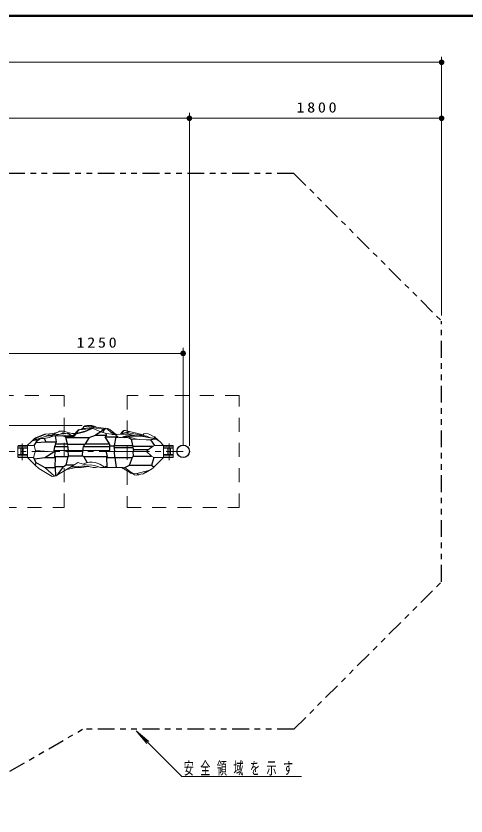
# Model space of a CAD drawing. Units: millimetres on the paper, scale 1:40. Extents: x -385 to 0, y 0 to 267.
# Drawn here: x -240 to -159.7, y 124.1 to 267 of the extents above; entities that cross this region are included whole.
import ezdxf

# ---------------------------------------------------------------- set-up
doc = ezdxf.new("R2010")
doc.units = ezdxf.units.MM
for name, pattern in [('USER1', [4.5, 2.5, -2]), ('USER2', [6, 3, -1, 1, -1]), ('USER3', [8, 3, -1, 1, -1, 1, -1])]:
    doc.linetypes.add(name, pattern=pattern)
doc.layers.add('LY_1', color=7, linetype='Continuous', lineweight=13)
doc.styles.add('ＭＳ ゴシック', font='')
doc.styles.get('ＭＳ ゴシック').set_extended_font_data('MS Gothic')

# ---------------------------------------------------------------- blocks, each defined once
blk = doc.blocks.new('filled_dot')
at = {"color": 0, "linetype": 'Continuous', "lineweight": -2, "const_width": 1.25}
blk.add_lwpolyline([(-0.625, 0, 1), (0.625, 0, 1)], format="xyb", close=True, dxfattribs=at)

msp = doc.modelspace()

# ---------------------------------------------------------------- linework, layer by layer
at = {"layer": 'LY_1', "lineweight": 50}
msp.add_line((0, 267), (-385, 267), dxfattribs=at)
at = {"layer": 'LY_1'}
for p, q in [((-353.124, 258.736), (-164.022, 258.736)), ((-164.022, 249.736), (-164.022, 259.736)), ((-308.124, 248.736), (-209.022, 248.736)), ((-209.022, 190.253), (-209.022, 249.736)), ((-209.022, 248.736), (-164.022, 248.736)), ((-164.022, 213.518), (-164.022, 249.736)), ((-210.136, 190.253), (-210.136, 207.753)), ((-241.386, 206.753), (-210.136, 206.753)), ((-228.165, 193.878), (-364.124, 193.878)), ((-232.032, 192.867), (-231.932, 192.875)), ((-231.932, 192.875), (-231.741, 192.891)), ((-231.741, 192.891), (-231.453, 192.869)), ((-231.482, 192.868), (-230.822, 192.689)), ((-228.692, 193.09), (-229.255, 192.467)), ((-228.38, 193.148), (-228.021, 193.42)), ((-227.832, 193.388), (-227.933, 193.578)), ((-227.165, 193.878), (-226.69, 193.878)), ((-224.8, 192.742), (-224.354, 193.225)), ((-224.202, 193.083), (-224.03, 193.3)), ((-223.661, 193.261), (-223.411, 193.253)), ((-236.429, 191.33), (-235.913, 191.514)), ((-234.662, 192.348), (-236.224, 191.698)), ((-234.501, 192.004), (-233.161, 192.01)), ((-233.075, 192.01), (-232.93, 192.01)), ((-232.93, 192.01), (-231.681, 192.007)), ((-231.681, 192.007), (-230.058, 192.004)), ((-231.681, 192.007), (-231.263, 191.916)), ((-231.423, 192.519), (-231.367, 192.509)), ((-230.822, 192.689), (-230.014, 192.469)), ((-230.442, 192.293), (-230.131, 192.004)), ((-230.059, 192.002), (-230.402, 192.317)), ((-230.399, 192.334), (-230.016, 192.007)), ((-229.754, 192.446), (-229.466, 192.47)), ((-229.685, 192.17), (-229.572, 192.295)), ((-222.111, 192.133), (-222.088, 192.113)), ((-222.088, 192.113), (-221.856, 191.904)), ((-221.145, 191.743), (-220.951, 191.8)), ((-220.951, 191.8), (-220.906, 191.813)), ((-220.906, 191.813), (-220.261, 192.002)), ((-239.636, 188.303), (-239.636, 190.203)), ((-237.886, 190.328), (-239.511, 190.328)), ((-237.876, 190.339), (-237.886, 190.328)), ((-237.877, 190.328), (-237.886, 190.322)), ((-237.886, 190.328), (-237.886, 190.322)), ((-237.877, 190.328), (-237.886, 190.328)), ((-237.886, 190.322), (-237.886, 190.203)), ((-236.727, 190.322), (-237.886, 190.322)), ((-237.886, 190.203), (-237.886, 188.303)), ((-237.882, 190.328), (-237.876, 190.339)), ((-237.261, 190.956), (-237.876, 190.339)), ((-237.261, 190.956), (-237.017, 191.2)), ((-236.982, 191.133), (-236.429, 191.33)), ((-236.491, 189.42), (-236.727, 190.322)), ((-233.063, 190.118), (-232.883, 190.6)), ((-230.772, 190.524), (-230.632, 189.612)), ((-223.304, 190.6), (-223.191, 190.051)), ((-222.47, 189.871), (-222.453, 190.301)), ((-219.165, 190.301), (-219.007, 189.513)), ((-216.377, 189.513), (-215.466, 190.201)), ((-215.263, 190.322), (-215.466, 190.201)), ((-213.636, 190.322), (-215.263, 190.322)), ((-214.653, 191.264), (-214.254, 190.948)), ((-214.639, 191.334), (-214.601, 191.296)), ((-213.636, 190.328), (-214.254, 190.948)), ((-213.636, 190.328), (-213.636, 190.203)), ((-212.011, 190.328), (-213.636, 190.328)), ((-213.636, 190.203), (-213.636, 188.303)), ((-211.886, 190.203), (-211.886, 188.303)), ((-236.86, 188.185), (-236.491, 189.42)), ((-233.203, 189.166), (-236.491, 189.42)), ((-232.978, 189.166), (-233.203, 189.166)), ((-230.652, 189.435), (-233.193, 189.435)), ((-233.193, 189.435), (-232.978, 189.166)), ((-228.04, 189.435), (-230.652, 189.435)), ((-223.236, 189.435), (-228.04, 189.435)), ((-222.383, 189.235), (-223.841, 189.235)), ((-223.797, 189.253), (-223.236, 189.435)), ((-219.028, 189.235), (-222.383, 189.235)), ((-216.658, 189.235), (-219.028, 189.235)), ((-216.377, 189.513), (-216.658, 189.235)), ((-216.658, 189.235), (-215.796, 188.399)), ((-237.886, 188.178), (-239.511, 188.178)), ((-237.886, 188.185), (-237.886, 188.303)), ((-237.886, 188.185), (-236.86, 188.185)), ((-237.877, 188.178), (-237.886, 188.185)), ((-237.886, 188.185), (-237.886, 188.178)), ((-237.886, 188.178), (-237.876, 188.168)), ((-237.877, 188.178), (-237.886, 188.178)), ((-237.876, 188.168), (-237.882, 188.178)), ((-237.876, 188.168), (-236.515, 186.804)), ((-228.928, 187.267), (-229.657, 186.823)), ((-227.961, 186.996), (-228.928, 187.267)), ((-215.796, 188.399), (-215.349, 188.185)), ((-215.394, 186.415), (-213.636, 188.178)), ((-215.349, 188.185), (-213.636, 188.185)), ((-213.636, 188.185), (-213.652, 188.178)), ((-212.011, 188.178), (-213.652, 188.178)), ((-213.636, 188.185), (-213.636, 188.303)), ((-235.886, 186.173), (-236.515, 186.804)), ((-233.503, 184.771), (-235.886, 186.173)), ((-229.657, 186.823), (-232.582, 185.042)), ((-222.084, 186.378), (-223.033, 186.378)), ((-220.973, 186.378), (-222.084, 186.378)), ((-220.592, 186.337), (-220.655, 186.337)), ((-220.592, 186.337), (-220.608, 186.324)), ((-219.474, 185.556), (-220.214, 186.121)), ((-216.426, 185.802), (-217.227, 185.317)), ((-215.774, 186.091), (-215.923, 186.004)), ((-215.394, 186.415), (-215.523, 186.286)), ((-232.806, 184.906), (-232.582, 185.042)), ((-218.053, 185.057), (-218.371, 185.301)), ((-218.539, 139.379), (-216.611, 137.08)), ((-218.539, 139.379), (-216.241, 137.45)), ((-210.353, 131.193), (-218.539, 139.379)), ((-210.353, 131.193), (-189.024, 131.193))]:
    msp.add_line(p, q, dxfattribs=at)
at = {"layer": 'LY_1', "linetype": 'USER3', "lineweight": 25}
for p, q in [((-190.383, 238.878), (-254.398, 238.878)), ((-190.383, 238.878), (-164.022, 212.518)), ((-164.022, 165.989), (-164.022, 212.518)), ((-190.383, 139.628), (-164.022, 165.989)), ((-254.906, 124.146), (-228.089, 139.628)), ((-190.383, 139.628), (-228.089, 139.628))]:
    msp.add_line(p, q, dxfattribs=at)
at = {"layer": 'LY_1', "linetype": 'USER1'}
for p, q in [((-231.386, 199.253), (-251.386, 199.253)), ((-231.386, 179.253), (-231.386, 199.253)), ((-200.136, 199.253), (-220.136, 199.253)), ((-220.136, 199.253), (-220.136, 179.253)), ((-200.136, 179.253), (-200.136, 199.253)), ((-239.511, 190.066), (-238.011, 190.066)), ((-212.011, 190.066), (-213.511, 190.066)), ((-239.511, 189.816), (-238.011, 189.816)), ((-239.511, 188.691), (-238.011, 188.691)), ((-239.102, 188.691), (-239.102, 189.816)), ((-238.67, 188.691), (-238.67, 189.816)), ((-212.011, 189.816), (-213.511, 189.816)), ((-212.011, 188.691), (-213.511, 188.691)), ((-212.852, 188.691), (-212.852, 189.816)), ((-212.42, 188.691), (-212.42, 189.816)), ((-239.511, 188.441), (-238.011, 188.441)), ((-212.011, 188.441), (-213.511, 188.441)), ((-251.386, 179.253), (-231.386, 179.253)), ((-220.136, 179.253), (-200.136, 179.253))]:
    msp.add_line(p, q, dxfattribs=at)
at = {"layer": 'LY_1', "lineweight": 25}
for p, q in [((-227.165, 193.797), (-227.165, 193.878)), ((-226.69, 193.732), (-226.69, 193.878)), ((-226.201, 193.667), (-226.186, 193.686)), ((-235.578, 191.55), (-236.348, 190.982)), ((-234.649, 190.977), (-234.843, 191.59)), ((-232.702, 190.977), (-232.93, 192.01)), ((-231.574, 192.502), (-231.674, 192.493)), ((-231.447, 192.518), (-231.574, 192.502)), ((-231.08, 192.392), (-231.36, 192.506)), ((-231.263, 191.916), (-231.038, 191.736)), ((-230.059, 191.913), (-231.263, 191.916)), ((-230.791, 190.6), (-231.038, 191.736)), ((-231.038, 191.736), (-226.889, 191.736)), ((-230.112, 192.107), (-230.144, 192.116)), ((-229.462, 192.423), (-229.466, 192.47)), ((-229.2, 192.371), (-229.312, 192.246)), ((-226.889, 191.736), (-227.592, 190.6)), ((-226.889, 191.736), (-225.79, 192.17)), ((-224.841, 192.721), (-225.79, 192.17)), ((-225.79, 192.17), (-223.814, 192.17)), ((-223.814, 192.17), (-224.05, 191.829)), ((-223.304, 190.6), (-224.05, 191.829)), ((-224.05, 191.829), (-222.162, 191.829)), ((-223.814, 192.17), (-223.846, 192.426)), ((-222.162, 191.829), (-222.453, 190.301)), ((-222.162, 191.829), (-222.14, 191.8)), ((-222.088, 192.113), (-222.14, 191.8)), ((-222.14, 191.8), (-221.706, 191.8)), ((-220.951, 191.8), (-220.141, 191.8)), ((-219.85, 191.667), (-219.4, 191.46)), ((-219.4, 191.46), (-219.165, 190.301)), ((-219.4, 191.46), (-219.22, 191.46)), ((-236.727, 190.322), (-236.381, 190.826)), ((-236.429, 191.33), (-236.348, 190.982)), ((-236.348, 190.982), (-236.381, 190.826)), ((-236.381, 190.826), (-234.649, 190.977)), ((-234.649, 190.977), (-232.702, 190.977)), ((-233.067, 190.051), (-233.193, 189.435)), ((-230.653, 190.051), (-233.067, 190.051)), ((-232.883, 190.6), (-232.702, 190.977)), ((-232.883, 190.6), (-230.791, 190.6)), ((-230.772, 190.524), (-227.644, 190.524)), ((-223.191, 190.051), (-227.947, 190.051)), ((-227.592, 190.6), (-223.304, 190.6)), ((-223.236, 189.435), (-223.191, 190.051)), ((-222.467, 190.186), (-223.193, 190.186)), ((-222.453, 190.301), (-219.165, 190.301)), ((-219.139, 190.201), (-215.466, 190.201)), ((-215.975, 191.327), (-215.263, 190.322)), ((-234.827, 188.181), (-233.203, 189.166)), ((-233.036, 188.353), (-232.978, 189.166)), ((-230.632, 189.612), (-230.652, 189.435)), ((-230.571, 188.484), (-230.652, 189.435)), ((-228.085, 188.484), (-228.04, 189.435)), ((-228.051, 189.612), (-228.04, 189.435)), ((-223.841, 189.235), (-223.797, 189.253)), ((-223.639, 188.353), (-223.841, 189.235)), ((-222.47, 189.871), (-222.376, 189.253)), ((-219.042, 189.871), (-222.47, 189.871)), ((-222.376, 189.253), (-222.383, 189.235)), ((-222.302, 188.181), (-222.383, 189.235)), ((-219.007, 189.513), (-219.028, 189.235)), ((-218.964, 188.399), (-219.028, 189.235)), ((-216.377, 189.513), (-219.007, 189.513)), ((-236.66, 187.896), (-236.86, 188.185)), ((-236.66, 187.896), (-234.827, 188.181)), ((-236.411, 187.255), (-236.66, 187.896)), ((-236.411, 187.255), (-236.515, 186.804)), ((-234.776, 186.337), (-236.411, 187.255)), ((-234.827, 188.181), (-232.99, 188.181)), ((-233.036, 188.353), (-230.677, 188.353)), ((-232.99, 188.181), (-233.036, 188.353)), ((-232.99, 188.181), (-233.015, 186.485)), ((-230.996, 186.823), (-230.677, 188.353)), ((-230.677, 188.353), (-230.571, 188.484)), ((-230.571, 188.484), (-228.085, 188.484)), ((-228.085, 188.484), (-227.873, 188.353)), ((-227.873, 188.353), (-223.639, 188.353)), ((-227.238, 187.263), (-227.873, 188.353)), ((-223.639, 188.353), (-223.777, 188.181)), ((-223.668, 186.485), (-223.777, 188.181)), ((-223.777, 188.181), (-222.302, 188.181)), ((-222.302, 188.181), (-219.204, 188.181)), ((-222.302, 188.181), (-222.084, 186.378)), ((-219.204, 188.181), (-219.778, 186.762)), ((-219.204, 188.181), (-218.964, 188.399)), ((-218.964, 188.399), (-215.796, 188.399)), ((-215.349, 188.185), (-215.764, 186.762)), ((-232.966, 186.337), (-234.776, 186.337)), ((-233.101, 184.851), (-234.776, 186.337)), ((-231.466, 186.485), (-233.015, 186.485)), ((-233.015, 186.485), (-232.966, 186.337)), ((-232.966, 186.337), (-232.893, 184.9)), ((-232.582, 185.042), (-231.466, 186.485)), ((-230.996, 186.823), (-231.466, 186.485)), ((-229.657, 186.823), (-230.996, 186.823)), ((-223.668, 186.485), (-224.049, 186.485)), ((-223.699, 186.453), (-223.668, 186.485)), ((-219.778, 186.762), (-220.592, 186.337)), ((-215.764, 186.762), (-219.778, 186.762)), ((-215.394, 186.415), (-215.764, 186.762))]:
    msp.add_line(p, q, dxfattribs=at)
at = {"layer": 'LY_1', "linetype": 'USER2'}
for p, q in [((-238.886, 187.678), (-238.886, 190.828)), ((-212.636, 187.678), (-212.636, 190.828)), ((-210.136, 189.253), (-241.386, 189.253))]:
    msp.add_line(p, q, dxfattribs=at)
at = {"layer": 'LY_1'}
for points in [[(-229.572, 192.295), (-228.999, 192.935), (-228.734, 193.086), (-226.345, 193.386), (-224.841, 192.721), (-223.846, 192.426), (-222.405, 192.259), (-222.111, 192.133)], [(-226.313, 193.37), (-227.694, 192.741), (-228.852, 192.425), (-229.2, 192.371), (-229.26, 192.458), (-228.069, 192.724), (-227.321, 193.012), (-226.603, 193.346)], [(-228.158, 193.149), (-227.902, 193.628), (-227.654, 193.811), (-227.428, 193.832), (-223.467, 193.289), (-223.207, 193.174), (-222.349, 192.443), (-222.139, 192.331), (-221.888, 192.29), (-220.078, 192.359), (-219.843, 192.331), (-218.552, 192.003), (-218.815, 192.003), (-220.045, 192.311), (-221.914, 192.24), (-222.275, 192.27), (-222.688, 192.424), (-222.914, 192.58), (-223.675, 193.26), (-224.03, 193.3), (-224.354, 193.225), (-227.82, 193.717)], [(-227.242, 193.258), (-227.82, 193.385), (-227.963, 193.195)], [(-226.682, 193.878), (-226.41, 193.872), (-225.851, 193.69), (-225.602, 193.582)], [(-225.863, 193.696), (-226.18, 193.661), (-226.357, 193.801), (-226.675, 193.878)], [(-224.775, 192.734), (-224.23, 193.062), (-224.403, 192.619)], [(-221.297, 192.313), (-220.913, 192.864), (-220.731, 192.966), (-220.445, 193.011), (-217.297, 192.217), (-217.149, 192.396), (-216.83, 192.443), (-216.401, 192.369), (-216.098, 192.279), (-215.556, 191.972), (-215.232, 191.868), (-214.639, 191.334), (-214.248, 190.942), (-214.651, 191.263), (-214.96, 191.41), (-215.213, 191.42), (-216.003, 191.325), (-216.666, 191.313), (-218.008, 191.348), (-219.22, 191.46), (-220.169, 191.821), (-220.411, 191.929), (-220.912, 191.811), (-220.234, 191.996), (-219.98, 191.919), (-218.697, 191.489), (-217.925, 191.364), (-216.738, 191.299)], [(-220.255, 192.659), (-221.276, 192.337), (-221.079, 192.459), (-220.731, 192.966)], [(-236.733, 191.485), (-237.004, 191.213), (-236.636, 191.411), (-236.469, 191.433), (-236.031, 191.476)], [(-236.489, 191.648), (-234.887, 192.308), (-234.662, 192.348), (-233.386, 192.475), (-232.611, 192.641), (-232.379, 192.765), (-233.447, 192.212)], [(-235.913, 191.514), (-234.598, 191.984), (-234.501, 192.004), (-234.233, 192.134), (-234.091, 192.155), (-230.671, 192.423)], [(-235.827, 191.54), (-235.673, 191.555), (-235.008, 191.561), (-234.041, 191.723), (-233.161, 192.01), (-232.289, 192.298)], [(-232.379, 192.765), (-232.671, 192.608), (-233.065, 192.403)], [(-232.379, 192.765), (-232.671, 192.608), (-233.065, 192.403)], [(-232.099, 192.314), (-231.857, 192.443), (-231.674, 192.493)], [(-232.057, 192.008), (-231.219, 192.068), (-231.411, 192.007)], [(-231.071, 192.006), (-230.597, 192.036), (-230.544, 191.985)], [(-229.466, 192.47), (-229.413, 192.476), (-229.405, 192.478)], [(-229.466, 192.47), (-229.413, 192.476), (-229.405, 192.478)], [(-216.231, 191.768), (-216.59, 191.975), (-220.265, 192.656), (-219.729, 192.828)], [(-220.248, 192.003), (-217.746, 192.003), (-215.202, 191.582), (-214.671, 191.279)], [(-220.049, 191.95), (-217.651, 191.955), (-215.399, 191.569), (-215.221, 191.428)], [(-228.051, 189.612), (-227.947, 190.051), (-227.592, 190.6)], [(-215.466, 190.201), (-215.965, 189.867), (-216.377, 189.513)], [(-224.204, 186.492), (-224.993, 186.992), (-225.827, 187.287), (-226.374, 187.353), (-226.908, 187.325), (-227.387, 187.218), (-227.707, 187.103), (-227.961, 186.996)], [(-231.12, 185.933), (-229.311, 186.378), (-228.343, 186.378), (-226.971, 186.528), (-226.21, 186.378), (-225.761, 186.378), (-225.237, 186.524)], [(-226.971, 186.528), (-227.597, 186.59), (-228.278, 186.599), (-228.728, 186.574), (-229.242, 186.522), (-229.487, 186.49), (-230.219, 186.481)], [(-227.954, 186.994), (-227.227, 186.79), (-226.702, 186.839), (-225.926, 186.733), (-225.24, 186.525), (-224.889, 186.378), (-223.033, 186.378), (-223.681, 186.45), (-224.204, 186.492), (-224.397, 186.378)], [(-221.134, 186.378), (-219.728, 185.521), (-219.517, 185.393), (-219.306, 185.321), (-219.165, 185.319)], [(-219.469, 185.552), (-219.165, 185.319), (-218.834, 185.078), (-218.498, 184.991), (-218.053, 185.057), (-217.53, 185.225), (-217.357, 185.16), (-216.776, 185.502), (-215.923, 186.004), (-216.426, 185.802), (-217.047, 185.658), (-217.713, 185.485), (-218.371, 185.301), (-218.728, 185.263), (-218.976, 185.305), (-219.222, 185.398), (-219.469, 185.552), (-219.165, 185.319)], [(-215.771, 186.093), (-215.636, 186.173), (-215.526, 186.283)], [(-233.503, 184.771), (-233.101, 184.851), (-232.893, 184.9), (-232.806, 184.906)], [(-219.215, 185.32), (-219.352, 185.462), (-219.514, 185.451), (-219.723, 185.518), (-219.683, 185.7)]]:
    msp.add_lwpolyline(points, dxfattribs=at)
at = {"layer": 'LY_1', "lineweight": 25}
for points in [[(-231.263, 191.916), (-231.331, 191.955), (-231.425, 191.984), (-231.543, 192.001), (-231.681, 192.007)], [(-229.26, 192.458), (-229.253, 192.455), (-229.246, 192.451), (-229.239, 192.443), (-229.231, 192.434), (-229.224, 192.421), (-229.216, 192.407), (-229.208, 192.39), (-229.2, 192.371)], [(-229.26, 192.458), (-229.253, 192.455), (-229.246, 192.451), (-229.239, 192.443), (-229.231, 192.434), (-229.224, 192.421), (-229.216, 192.407), (-229.208, 192.39), (-229.2, 192.371)], [(-220.246, 191.877), (-220.354, 191.901), (-220.503, 191.898), (-220.688, 191.869), (-220.906, 191.813)], [(-217.621, 191.993), (-217.624, 191.993), (-217.627, 191.991), (-217.631, 191.988), (-217.634, 191.984), (-217.638, 191.979), (-217.642, 191.972), (-217.647, 191.964), (-217.651, 191.955)], [(-217.621, 191.993), (-217.624, 191.993), (-217.627, 191.991), (-217.631, 191.988), (-217.634, 191.984), (-217.638, 191.979), (-217.642, 191.972), (-217.647, 191.964), (-217.651, 191.955)], [(-232.883, 190.6), (-232.992, 190.332), (-233.067, 190.051)], [(-230.791, 190.6), (-230.782, 190.562), (-230.772, 190.524)], [(-230.632, 189.612), (-230.624, 189.836), (-230.653, 190.051)], [(-227.947, 190.051), (-228.032, 189.836), (-228.051, 189.612)], [(-227.644, 190.524), (-227.617, 190.562), (-227.592, 190.6)], [(-223.193, 190.186), (-223.216, 190.397), (-223.304, 190.6)], [(-223.191, 190.051), (-223.189, 190.119), (-223.193, 190.186)], [(-222.467, 190.186), (-222.481, 190.03), (-222.47, 189.871)], [(-222.453, 190.301), (-222.462, 190.243), (-222.467, 190.186)], [(-219.165, 190.301), (-219.153, 190.251), (-219.139, 190.201)], [(-219.007, 189.513), (-219.009, 189.694), (-219.042, 189.871)]]:
    msp.add_lwpolyline(points, dxfattribs=at)
msp.add_circle((-210.136, 189.253), 1.114, dxfattribs=at)
at = {"layer": 'LY_1'}
for centre, radius, start, end in [((-231.978, 192.04), 0.829, 94.00903, 118.87354), ((-228.61, 192.62), 0.5, 96.09206, 138.13203), ((-239.93, 298.24), 105.725, 276.11741, 277.32901), ((-227.165, 193.128), 0.75, 90, 110.58382), ((-224.017, 192.872), 0.487, 82.32986, 133.76181), ((-223.532, 192.793), 0.5, 49.50743, 82.19776), ((-236.202, 190.955), 0.75, 112.44936, 135.08414), ((-234.43, 191.513), 0.5, 89.88238, 109.65073), ((-234.124, 191.909), 0.25, 94.35074, 115.87079), ((-230.643, 192.049), 0.375, 49.50743, 94.35074), ((-230.057, 192.504), 0.5, 269.88238, 318.13203), ((-229.817, 193.193), 0.75, 254.80887, 274.82522), ((-224.734, 192.759), 0.0329, 140.46715, 187.20294), ((-222.428, 197.904), 5.63, 265.86153, 269.76754), ((-222.459, 191.773), 0.5, 48.13203, 89.13467), ((-222.458, 191.774), 0.499, 48.1354, 89.18942), ((-222.445, 191.761), 0.5, 48.13338, 52.07972), ((-221.355, 192.463), 0.75, 228.13203, 242.13089), ((-221.355, 192.463), 0.75, 242.13089, 286.31679), ((-217.746, 191.253), 0.75, 80.3529, 90), ((-215.28, 191.623), 0.25, 44.91586, 77.09551), ((-215.327, 190.842), 0.75, 51.5699, 80.3529), ((-239.511, 190.203), 0.125, 90, 179.99962), ((-236.729, 190.426), 0.75, 109.65073, 135.08414), ((-216.859, 203.028), 11.716, 270.94606, 276.34581), ((-212.011, 190.203), 0.125, 0.00038, 90), ((-239.511, 188.303), 0.125, 179.99962, 270), ((-212.011, 188.303), 0.125, 270, 0.00038), ((-220.973, 185.128), 1.25, 75.24889, 90), ((-220.973, 185.128), 1.25, 73.02956, 75.24889), ((-220.973, 185.128), 1.25, 52.59914, 73.02956), ((-216.408, 187.169), 1.25, 300.46555, 315.08414)]:
    msp.add_arc(centre, radius, start, end, dxfattribs=at)
at = {"layer": 'LY_1', "lineweight": 25}
for centre, radius, start, end in [((-228.674, 192.674), 0.417, 98.34561, 137.77256), ((-228.647, 192.983), 0.135, 97.12824, 130.46827), ((-224.298, 192.677), 0.399, 78.01193, 129.22046), ((-224.1, 192.871), 0.436, 80.71135, 125.64937), ((-223.944, 193.261), 0.0951, 95.08145, 155.39789), ((-223.62, 193.209), 0.102, 92.88475, 152.13432), ((-236.218, 190.969), 0.729, 90.44801, 134.99252), ((-234.508, 191.728), 0.271, 80.81234, 109.30191), ((-234.426, 191.96), 0.053, 93.1488, 137.86646), ((-234.059, 192.11), 0.0548, 95.10912, 125.71661), ((-233.401, 192.15), 0.0755, 64.50384, 109.84554), ((-232.201, 191.724), 1.041, 15.75132, 19.32914), ((-230.716, 192.063), 0.355, 42.84923, 94.07812), ((-230.66, 192.07), 0.352, 43.58767, 94.05176), ((-229.817, 193.193), 1.125, 254.80887, 270.27158), ((-230.057, 192.913), 1, 269.88238, 318.13203), ((-226.445, 191.918), 3.614, 178.63289, 180.06641), ((-229.202, 191.963), 0.498, 96.73018, 138.12089), ((-222.763, 192.003), 0.602, 50.82748, 105.09198), ((-217.755, 191.869), 0.135, 39.56354, 86.4419), ((-215.287, 191.071), 0.517, 80.47185, 103.4081), ((-215.302, 190.87), 0.712, 51.76225, 98.51383)]:
    msp.add_arc(centre, radius, start, end, dxfattribs=at)
at = {"layer": 'LY_1', "linetype": 'USER1'}
for centre, start, end in [((-239.511, 189.941), 90, 180), ((-238.011, 190.191), 270, 0), ((-213.511, 190.191), 180, 270), ((-212.011, 189.941), 0, 90), ((-239.511, 189.691), 90, 180), ((-239.511, 188.816), 180, 270), ((-238.011, 189.941), 270, 0), ((-238.011, 188.566), 0, 90), ((-213.511, 189.941), 180, 270), ((-213.511, 188.566), 90, 180), ((-212.011, 189.691), 0, 90), ((-212.011, 188.816), 270, 0), ((-239.511, 188.566), 180, 270), ((-238.011, 188.316), 0, 90), ((-213.511, 188.316), 90, 180), ((-212.011, 188.566), 270, 0)]:
    msp.add_arc(centre, 0.125, start, end, dxfattribs=at)

# ---------------------------------------------------------------- block references
at = {"layer": 'LY_1', "xscale": 0.4, "yscale": 0.4, "rotation": 180}
for p in [(-164.022, 258.736), (-209.022, 248.736), (-164.022, 248.736), (-210.136, 206.753)]:
    msp.add_blockref('filled_dot', p, dxfattribs=at)
at = {"layer": 'LY_1', "xscale": 0.4, "yscale": 0.4}
msp.add_blockref('filled_dot', (-209.022, 248.736), dxfattribs=at)

# ---------------------------------------------------------------- texts
at = {"layer": 'LY_1', "style": 'ＭＳ ゴシック'}
for s, insert, char_height, attachment_point in [('\\T1.33;\\W1.15;1800', (-186.101, 249.736), 1.833, 8), ('\\T1.33;\\W1.15;1250', (-225.338, 207.753), 1.833, 8), ('\\T1.64;\\W0.6;安全領域を示す', (-210.024, 131.343), 2.199, 7)]:
    msp.add_mtext(s, dxfattribs=dict(at, insert=insert, char_height=char_height, attachment_point=attachment_point))

doc.saveas('drawing.dxf')
